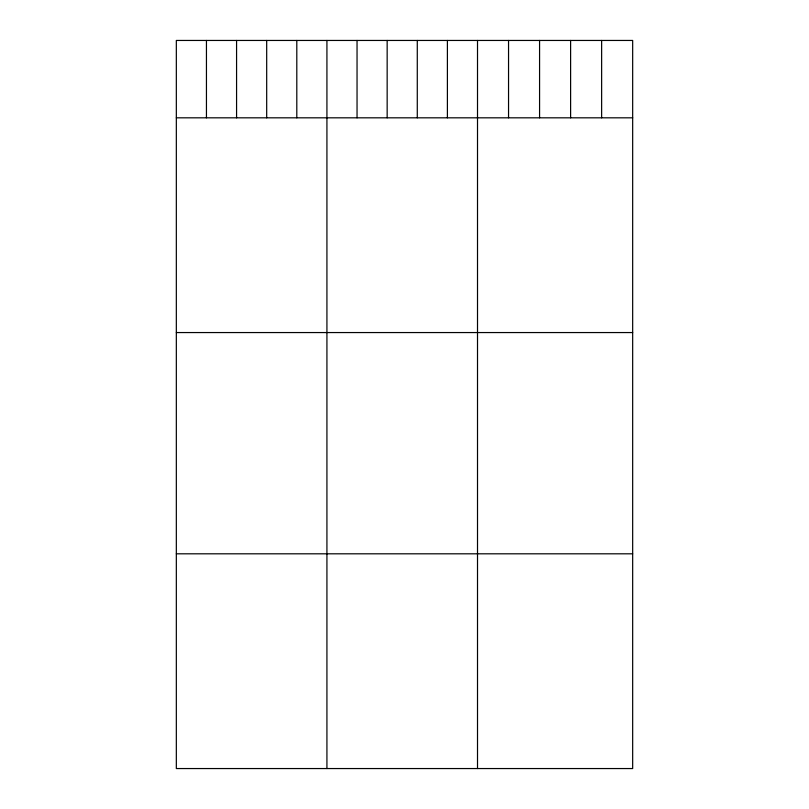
<?xml version="1.0" encoding="UTF-8"?>
<svg xmlns="http://www.w3.org/2000/svg" width="809" height="809" viewBox="0 0 809 809"><rect width="100%" height="100%" fill="white"/><g stroke="black" fill="none" stroke-linecap="round" stroke-linejoin="round"><path stroke-width="1.21" d="M632.668 117.821L632.668 768.55L176.332 768.55L176.332 40.45L632.668 40.45L632.668 117.821L176.332 117.821M176.332 332.56L632.668 332.56M176.332 553.811L632.668 553.811M601.633 40.45L601.633 117.821M570.608 40.45L570.608 117.821M539.573 40.45L539.573 117.821M508.548 40.45L508.548 117.821M477.512 40.45L477.512 768.55M447.397 40.45L447.397 117.821M417.282 40.45L417.282 117.821M387.157 40.45L387.157 117.821M357.042 40.45L357.042 117.821M326.927 40.45L326.927 768.55M296.802 40.45L296.802 117.821M266.687 40.45L266.687 117.821M236.572 40.45L236.572 117.821M206.447 40.45L206.447 117.821"/></g></svg>
